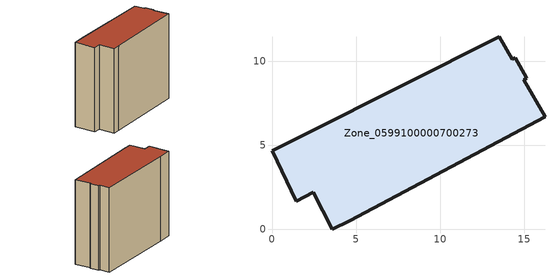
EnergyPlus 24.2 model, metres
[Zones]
Zone_0599100000700273
 floor ground (C_G): 16.24,6.69 4.61,0.52 3.59,0 2.45,2.2 1.43,1.68 0,4.69 1.98,5.67 13.53,11.47 14.29,10.13 14.47,10.22 15.15,8.99 14.98,8.9 z0
 wall outside (C_F): 0,4.69 1.43,1.68 2.45,2.2 3.59,0 4.61,0.52 16.24,6.69 14.98,8.9 15.15,8.99 14.47,10.22 14.29,10.13 13.53,11.47 1.98,5.67 0,4.69 z0:12.85
 roof outside (C_R): 4.61,0.52 16.24,6.69 14.98,8.9 15.15,8.99 14.47,10.22 14.29,10.13 13.53,11.47 1.98,5.67 0,4.69 1.43,1.68 2.45,2.2 3.59,0 z12.85
[BUILDING]
Pand.0599100000700273: North Axis=0; Terrain=City; Loads Convergence Tolerance Value=0.04; Temperature Convergence Tolerance Value=0.4; Solar Distribution=FullExterior; Maximum Number of Warmup Days=25; Minimum Number of Warmup Days=1
[Site:Location]
Rotterdam.The.Hague.AP_ZH_NLD Design_Conditions: Latitude=51.96; Longitude=4.45; Time Zone=1; Elevation=-4.5
[SITE:GROUNDTEMPERATURE:BUILDINGSURFACE]
18, 18, 18, 18, 18, 18, 18, 18, 18, 18, 18, 18
[MATERIAL] Thermal Absorptance=0.9; Solar Absorptance=0.7; Visible Absorptance=0.7
Name | Roughness | Thickness | Conductivity | Density | Specific Heat
G.TI.1946 | MediumSmooth | 0.15 | 1 | 540 | 1210
F.TI.1946 | Rough | 0.3 | 0.857143 | 1920 | 840
R.TI.1946 | MediumRough | 0.2 | 0.1 | 1500 | 1000
[CONSTRUCTION]
C_G: G.TI.1946
C_F: F.TI.1946
C_R: R.TI.1946
[ZONE]
Zone_0599100000700273: Type=1; Multiplier=1; Ceiling Height=Autocalculate; Volume=Autocalculate; Floor Area=autocalculate; Part of Total Floor Area=Yes
[ZONEINFILTRATION:DESIGNFLOWRATE]
Infil_Zone_0599100000700273: Zone or ZoneList or Space or SpaceList=Zone_0599100000700273; Schedule=AlwaysOn; Design Flow Rate Calculation Method=Flow/Area; Flow Rate per Floor Area=0.003; Constant Term Coefficient=1; Temperature Term Coefficient=0; Velocity Term Coefficient=0; Velocity Squared Term Coefficient=0
[HVACTEMPLATE:ZONE:IDEALLOADSAIRSYSTEM]
Zone_0599100000700273: Maximum Heating Supply Air Temperature=50; Minimum Cooling Supply Air Temperature=13; Maximum Heating Supply Air Humidity Ratio=0.0156; Minimum Cooling Supply Air Humidity Ratio=0.0077; Heating Limit=NoLimit; Cooling Limit=NoLimit; Dehumidification Control Type=ConstantSensibleHeatRatio; Cooling Sensible Heat Ratio=0.7; Dehumidification Setpoint=60; Humidification Control Type=None; Humidification Setpoint=30; Outdoor Air Method=None; Outdoor Air Flow Rate per Person=0.00944; Outdoor Air Flow Rate per Zone Floor Area=0; Outdoor Air Flow Rate per Zone=0; Demand Controlled Ventilation Type=None; Outdoor Air Economizer Type=NoEconomizer; Heat Recovery Type=None; Sensible Heat Recovery Effectiveness=0.7; Latent Heat Recovery Effectiveness=0.65
[ZONECONTROL:THERMOSTAT]
ThermostatControl_Zone_0599100000700273: Zone or ZoneList=Zone_0599100000700273; Control Type Schedule=DualSetpointControlType; Control 1=Thermostat_Zone_0599100000700273; Temperature Difference Between Cutout And Setpoint=0
[THERMOSTATSETPOINT:DUALSETPOINT]
Thermostat_Zone_0599100000700273: Heating Setpoint Temperature Schedule=HeatingSetpoint_Zone_0599100000700273; Cooling Setpoint Temperature Schedule=CoolingSetpoint_Zone_0599100000700273
[SCHEDULE:COMPACT]
HeatingSetpoint_Zone_0599100000700273: Through: 12/31, For: AllDays, Until: 24:00, 21
CoolingSetpoint_Zone_0599100000700273: Through: 12/31, For: AllDays, Until: 24:00, 24
DualSetpointControlType: Through: 12/31, For: AllDays, Until: 24:00, 4
AlwaysOn: Through: 12/31, For: AllDays, Until: 24:00, 1
